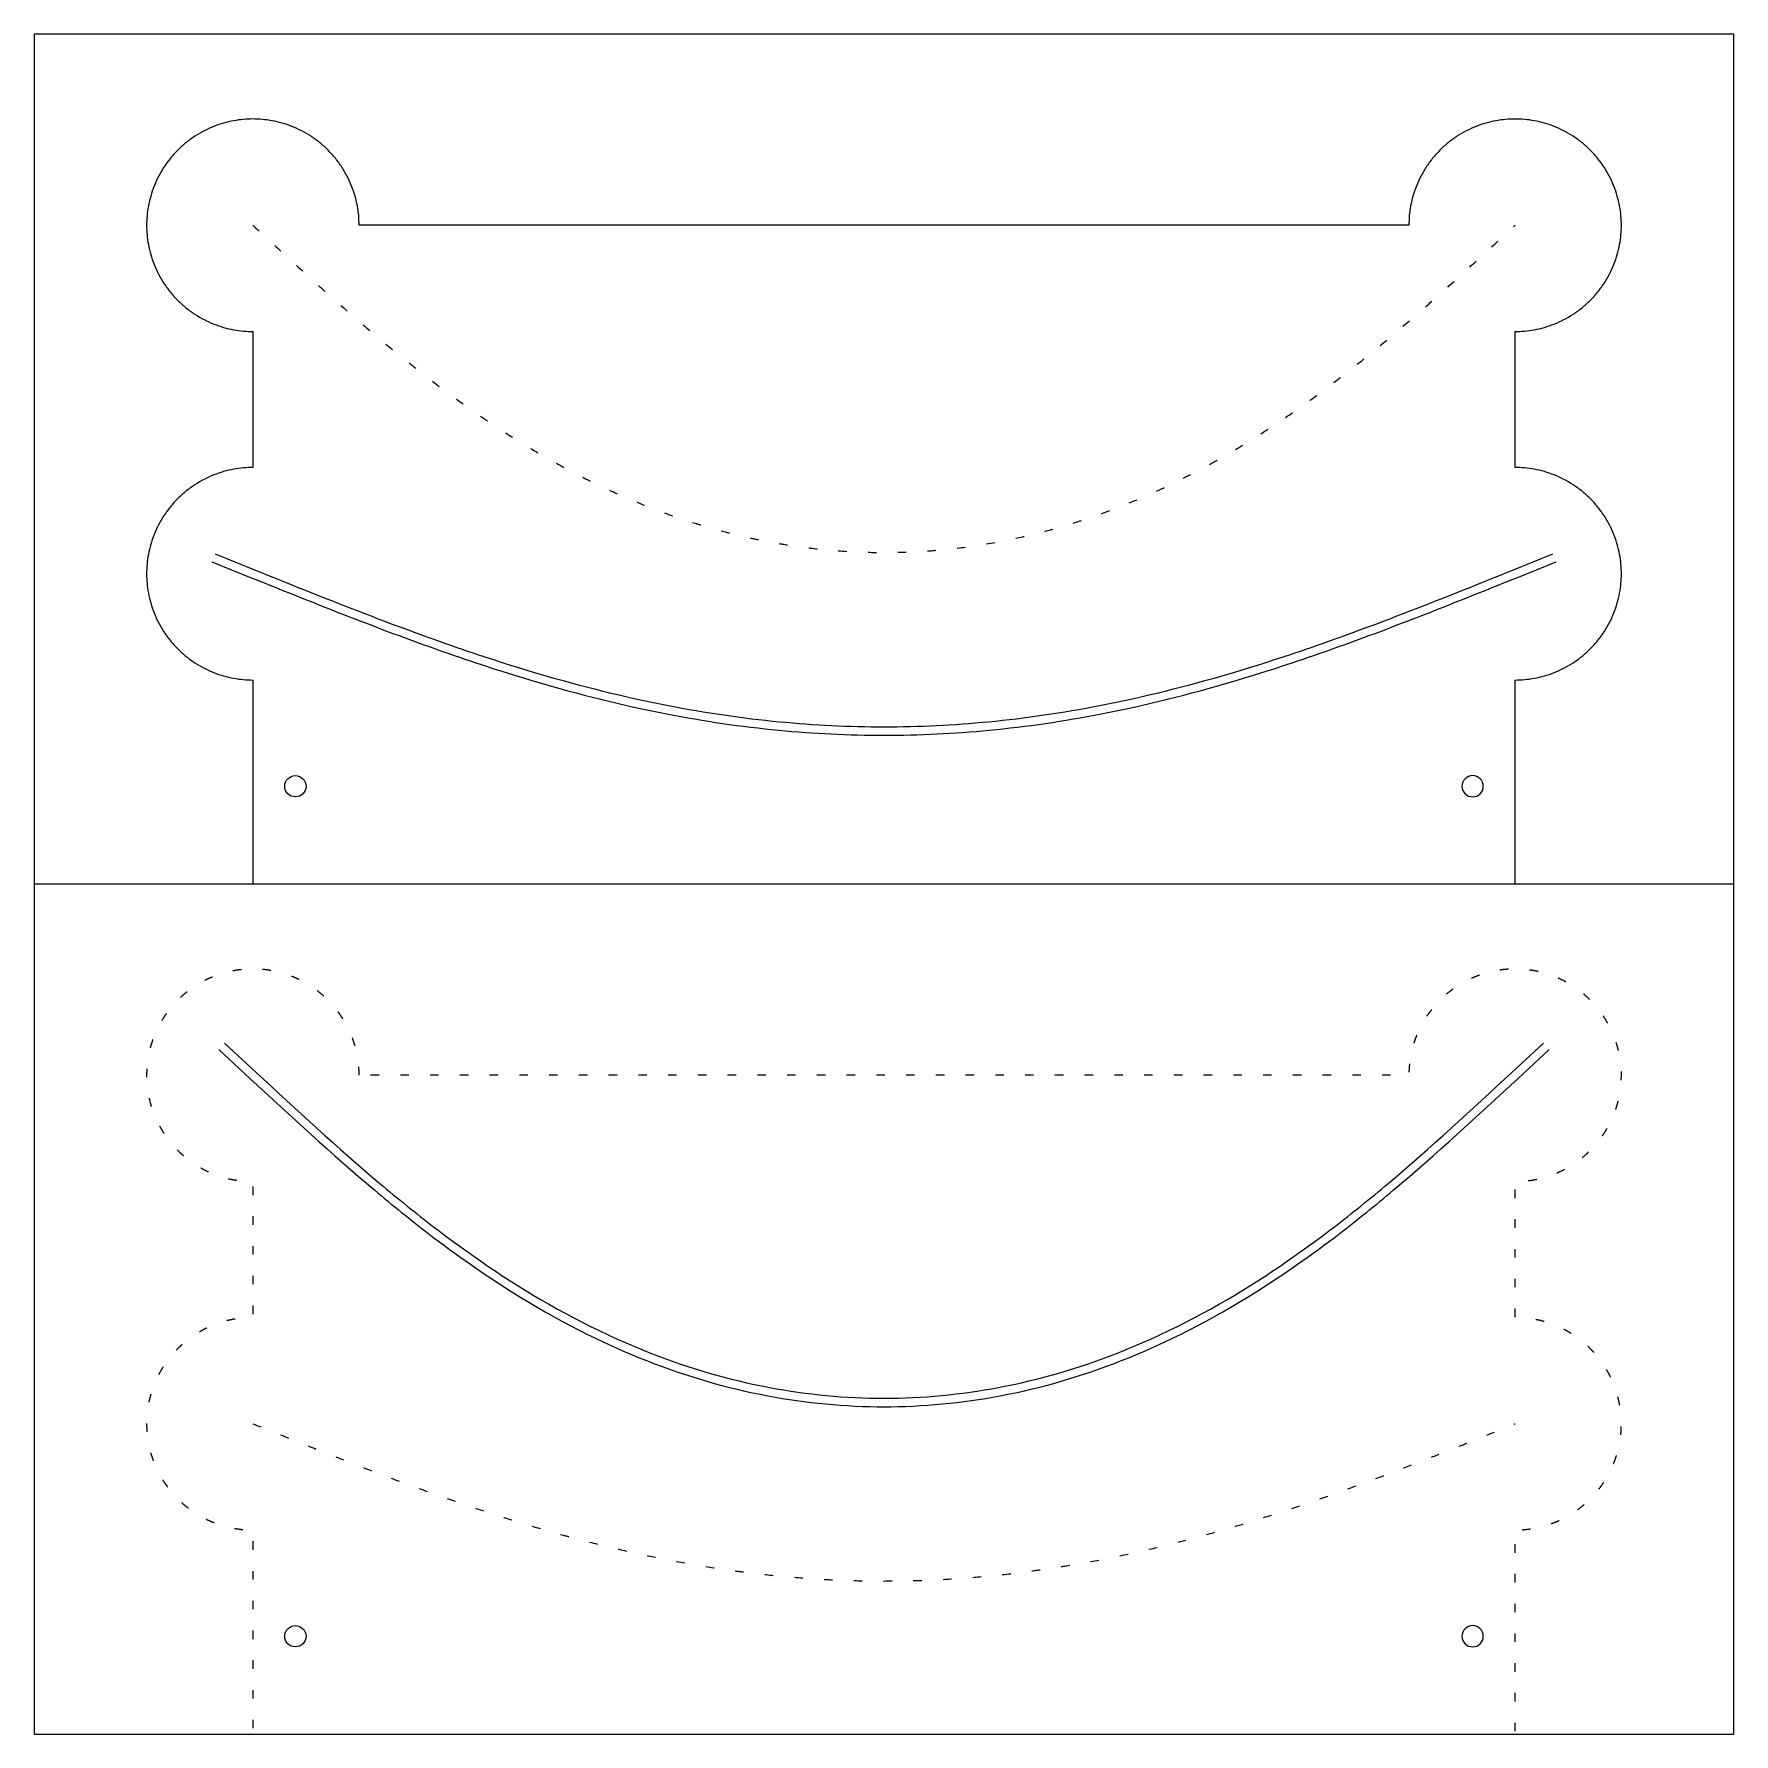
# Model space of a CAD drawing. Header units: millimetres. Extents: x 0 to 400, y 0 to 400.
import ezdxf

# ---------------------------------------------------------------- set-up
doc = ezdxf.new("R2010")
doc.units = ezdxf.units.MM
doc.layers.add('Cut', color=1, linetype='Continuous', true_color=0xff0000)

msp = doc.modelspace()

# ---------------------------------------------------------------- linework, layer by layer
at = {"layer": 'Cut'}
for p, q in [((51.5, 330), (51.5, 298)), ((348.5, 298), (348.5, 330)), ((42.6, 277.66), (51.87, 273.93)), ((348.13, 273.93), (357.4, 277.66)), ((41.85, 275.81), (51.13, 272.07)), ((348.87, 272.07), (358.15, 275.81)), ((51.5, 248), (51.5, 200)), ((348.5, 200), (348.5, 248)), ((43.48, 161.06), (50.82, 154.27)), ((44.84, 162.53), (52.18, 155.73)), ((347.82, 155.73), (355.16, 162.53)), ((349.18, 154.27), (356.52, 161.06))]:
    msp.add_line(p, q, dxfattribs=at)
msp.add_lwpolyline([(400, 200), (400, 400), (0, 400), (0, 200)], dxfattribs=at)
msp.add_lwpolyline([(0, 0), (400, 0), (400, 200), (0, 200)], close=True, dxfattribs=at)
for centre in [(61.5, 223), (61.5, 23)]:
    msp.add_circle(centre, 2.5, dxfattribs=at)
at = {"layer": 'Cut', "extrusion": (0, 0, -1)}
for centre in [(-338.5, 223), (-338.5, 23)]:
    msp.add_circle(centre, 2.5, dxfattribs=at)
at = {"layer": 'Cut'}
for points, weights, knots in [([(76.5, 355), (76.5, 380), (51.5, 380), (26.5, 380), (26.5, 355), (26.5, 330), (51.5, 330)], [1, 0.707106781187, 1, 0.707106781187, 1, 0.707106781187, 1], [0, 0, 0, 0.0392699, 0.0392699, 0.0785398, 0.0785398, 0.1178097, 0.1178097, 0.1178097]), ([(348.5, 330), (373.5, 330), (373.5, 355), (373.5, 380), (348.5, 380), (323.5, 380), (323.5, 355)], [1, 0.707106781187, 1, 0.707106781187, 1, 0.707106781187, 1], [0.7318894, 0.7318894, 0.7318894, 0.7711593, 0.7711593, 0.8104292, 0.8104292, 0.8496991, 0.8496991, 0.8496991]), ([(51.5, 298), (26.5, 298), (26.5, 273), (26.5, 248), (51.5, 248)], [1, 0.707106781187, 1, 0.707106781187, 1], [0.14980972, 0.14980972, 0.14980972, 0.18907963, 0.18907963, 0.22834954, 0.22834954, 0.22834954]), ([(348.5, 248), (373.5, 248), (373.5, 273), (373.5, 298), (348.5, 298)], [1, 0.707106781187, 1, 0.707106781187, 1], [0.62134954, 0.62134954, 0.62134954, 0.66061945, 0.66061945, 0.69988936, 0.69988936, 0.69988936]), ([(26.55, 156.54), (26.5, 155.77), (26.5, 155), (26.5, 154.77), (26.5, 154.54)], [0.975884979326, 0.987400491396, 1, 0.996202085383, 0.992502665059], [0.076850526, 0.076850526, 0.076850526, 0.078539816, 0.078539816, 0.079049025, 0.079049025, 0.079049025]), ([(373.47, 153.84), (373.5, 154.42), (373.5, 155), (373.5, 155.42), (373.49, 155.84)], [0.981589855893, 0.990485878424, 1, 0.993082777841, 0.986492282006], [0.769883651, 0.769883651, 0.769883651, 0.771159265, 0.771159265, 0.772086698, 0.772086698, 0.772086698]), ([(26.5, 73.08), (26.5, 73.04), (26.5, 73), (26.5, 72.04), (26.57, 71.08)], [0.998684300485, 0.999340666011, 1, 0.984332817481, 0.970341744837], [0.188991232, 0.188991232, 0.188991232, 0.189079633, 0.189079633, 0.191180224, 0.191180224, 0.191180224])]:
    msp.add_rational_spline(points, weights, degree=2, knots=knots, dxfattribs=at)
for points, degree in [([(51.5, 355), (51.99, 354.55), (52.48, 354.09), (52.97, 353.64)], 3), ([(323.5, 355), (200, 355), (76.5, 355)], 2), ([(348.12, 354.64), (348.24, 354.76), (348.37, 354.88), (348.5, 355)], 3), ([(56.64, 350.25), (57.13, 349.8), (57.62, 349.34), (58.11, 348.89)], 3), ([(342.98, 349.89), (343.47, 350.34), (343.96, 350.8), (344.45, 351.25)], 3), ([(61.79, 345.51), (62.29, 345.06), (62.78, 344.61), (63.27, 344.16)], 3), ([(337.82, 345.16), (338.31, 345.61), (338.8, 346.06), (339.3, 346.51)], 3), ([(332.64, 340.45), (333.13, 340.9), (333.63, 341.35), (334.12, 341.79)], 3), ([(72.2, 336.14), (72.7, 335.7), (73.2, 335.26), (73.7, 334.82)], 3), ([(327.41, 335.8), (327.91, 336.24), (328.41, 336.68), (328.91, 337.12)], 3), ([(322.13, 331.21), (322.63, 331.64), (323.14, 332.08), (323.64, 332.51)], 3), ([(77.48, 331.55), (77.98, 331.11), (78.49, 330.68), (79, 330.25)], 3), ([(82.82, 327.03), (83.34, 326.6), (83.85, 326.18), (84.36, 325.75)], 3), ([(316.77, 326.69), (317.29, 327.12), (317.8, 327.55), (318.31, 327.97)], 3), ([(311.34, 322.28), (311.87, 322.69), (312.39, 323.11), (312.9, 323.53)], 3), ([(93.76, 318.29), (94.29, 317.89), (94.82, 317.48), (95.35, 317.08)], 3), ([(294.48, 309.77), (295.03, 310.15), (295.58, 310.52), (296.13, 310.9)], 3), ([(288.64, 305.91), (289.2, 306.27), (289.76, 306.63), (290.32, 306.99)], 3), ([(282.69, 302.22), (283.26, 302.57), (283.83, 302.91), (284.4, 303.26)], 3), ([(122.92, 299), (123.51, 298.67), (124.09, 298.35), (124.68, 298.03)], 3), ([(270.43, 295.48), (271.02, 295.78), (271.62, 296.08), (272.21, 296.39)], 3), ([(135.41, 292.66), (136.01, 292.38), (136.62, 292.11), (137.23, 291.84)], 3), ([(257.7, 289.66), (258.31, 289.92), (258.93, 290.17), (259.54, 290.43)], 3), ([(189.25, 278.4), (189.91, 278.35), (190.58, 278.31), (191.24, 278.27)], 3), ([(81.2, 155), (80.2, 155), (79.2, 155)], 2), ([(88.2, 155), (87.2, 155), (86.2, 155)], 2), ([(95.2, 155), (94.2, 155), (93.2, 155)], 2), ([(102.2, 155), (101.2, 155), (100.2, 155)], 2), ([(109.2, 155), (108.2, 155), (107.2, 155)], 2), ([(116.2, 155), (115.2, 155), (114.2, 155)], 2), ([(123.2, 155), (122.2, 155), (121.2, 155)], 2), ([(130.2, 155), (129.2, 155), (128.2, 155)], 2), ([(137.2, 155), (136.2, 155), (135.2, 155)], 2), ([(144.2, 155), (143.2, 155), (142.2, 155)], 2), ([(151.2, 155), (150.2, 155), (149.2, 155)], 2), ([(158.2, 155), (157.2, 155), (156.2, 155)], 2), ([(165.2, 155), (164.2, 155), (163.2, 155)], 2), ([(172.2, 155), (171.2, 155), (170.2, 155)], 2), ([(179.2, 155), (178.2, 155), (177.2, 155)], 2), ([(186.2, 155), (185.2, 155), (184.2, 155)], 2), ([(193.2, 155), (192.2, 155), (191.2, 155)], 2), ([(200.2, 155), (199.2, 155), (198.2, 155)], 2), ([(207.2, 155), (206.2, 155), (205.2, 155)], 2), ([(214.2, 155), (213.2, 155), (212.2, 155)], 2), ([(221.2, 155), (220.2, 155), (219.2, 155)], 2), ([(228.2, 155), (227.2, 155), (226.2, 155)], 2), ([(235.2, 155), (234.2, 155), (233.2, 155)], 2), ([(242.2, 155), (241.2, 155), (240.2, 155)], 2), ([(249.2, 155), (248.2, 155), (247.2, 155)], 2), ([(256.2, 155), (255.2, 155), (254.2, 155)], 2), ([(263.2, 155), (262.2, 155), (261.2, 155)], 2), ([(270.2, 155), (269.2, 155), (268.2, 155)], 2), ([(277.2, 155), (276.2, 155), (275.2, 155)], 2), ([(284.2, 155), (283.2, 155), (282.2, 155)], 2), ([(291.2, 155), (290.2, 155), (289.2, 155)], 2), ([(298.2, 155), (297.2, 155), (296.2, 155)], 2), ([(305.2, 155), (304.2, 155), (303.2, 155)], 2), ([(312.2, 155), (311.2, 155), (310.2, 155)], 2), ([(319.2, 155), (318.2, 155), (317.2, 155)], 2), ([(51.5, 128.81), (51.5, 127.81), (51.5, 126.81)], 2), ([(348.5, 126.11), (348.5, 127.11), (348.5, 128.11)], 2), ([(51.5, 121.81), (51.5, 120.81), (51.5, 119.81)], 2), ([(348.5, 119.11), (348.5, 120.11), (348.5, 121.11)], 2), ([(51.5, 114.81), (51.5, 113.81), (51.5, 112.81)], 2), ([(348.5, 112.11), (348.5, 113.11), (348.5, 114.11)], 2), ([(51.5, 107.81), (51.5, 106.81), (51.5, 105.81)], 2), ([(348.5, 105.11), (348.5, 106.11), (348.5, 107.11)], 2), ([(51.5, 100.81), (51.5, 99.81), (51.5, 98.81)], 2), ([(348.5, 98.11), (348.5, 99.11), (348.5, 100.11)], 2), ([(51.5, 73), (52.12, 72.75), (52.74, 72.5), (53.36, 72.25)], 3), ([(348.3, 72.92), (348.37, 72.95), (348.43, 72.97), (348.5, 73)], 3), ([(57.99, 70.39), (58.61, 70.14), (59.23, 69.89), (59.85, 69.64)], 3), ([(335.31, 67.71), (335.93, 67.95), (336.55, 68.2), (337.17, 68.45)], 3), ([(341.81, 70.31), (342.43, 70.55), (343.04, 70.8), (343.66, 71.05)], 3), ([(64.49, 67.79), (65.11, 67.54), (65.73, 67.29), (66.35, 67.05)], 3), ([(71, 65.21), (71.62, 64.97), (72.24, 64.72), (72.86, 64.48)], 3), ([(77.53, 62.67), (78.15, 62.43), (78.77, 62.19), (79.39, 61.95)], 3), ([(84.07, 60.18), (84.69, 59.95), (85.32, 59.72), (85.94, 59.48)], 3), ([(90.63, 57.76), (91.26, 57.53), (91.89, 57.3), (92.51, 57.08)], 3), ([(309.16, 57.68), (309.79, 57.91), (310.42, 58.14), (311.04, 58.37)], 3), ([(97.23, 55.41), (97.86, 55.18), (98.49, 54.97), (99.12, 54.75)], 3), ([(295.95, 53.07), (296.58, 53.28), (297.21, 53.49), (297.84, 53.71)], 3), ([(117.2, 48.91), (117.83, 48.72), (118.47, 48.53), (119.11, 48.35)], 3), ([(289.29, 50.91), (289.93, 51.11), (290.56, 51.31), (291.2, 51.51)], 3), ([(51.5, 45.35), (51.5, 44.35), (51.5, 43.35)], 2), ([(130.68, 45.16), (131.33, 45), (131.98, 44.83), (132.62, 44.67)], 3), ([(348.5, 42.65), (348.5, 43.65), (348.5, 44.65)], 2), ([(255.48, 41.93), (256.13, 42.06), (256.78, 42.2), (257.43, 42.35)], 3), ([(51.5, 38.35), (51.5, 37.35), (51.5, 36.35)], 2), ([(348.5, 35.65), (348.5, 36.65), (348.5, 37.65)], 2), ([(51.5, 31.35), (51.5, 30.35), (51.5, 29.35)], 2), ([(348.5, 28.65), (348.5, 29.65), (348.5, 30.65)], 2), ([(51.5, 24.35), (51.5, 23.35), (51.5, 22.35)], 2), ([(348.5, 21.65), (348.5, 22.65), (348.5, 23.65)], 2), ([(51.5, 17.35), (51.5, 16.35), (51.5, 15.35)], 2), ([(348.5, 14.65), (348.5, 15.65), (348.5, 16.65)], 2), ([(51.5, 10.35), (51.5, 9.35), (51.5, 8.35)], 2), ([(348.5, 7.65), (348.5, 8.65), (348.5, 9.65)], 2), ([(51.5, 3.35), (51.5, 2.35), (51.5, 1.35)], 2), ([(348.5, 0.65), (348.5, 1.65), (348.5, 2.65)], 2)]:
    msp.add_open_spline(points, degree=degree, dxfattribs=at)
for points, knots in [([(66.98, 340.8), (67.26, 340.54), (67.76, 340.1), (68.26, 339.65), (68.46, 339.47)], [0.020999782, 0.020999782, 0.020999782, 0.020999782, 0.022162934, 0.022999774, 0.022999774, 0.022999774, 0.022999774]), ([(88.25, 322.6), (88.46, 322.43), (88.99, 322.01), (89.51, 321.6), (89.81, 321.36)], [0.048999533, 0.048999533, 0.048999533, 0.048999533, 0.049834556, 0.050999514, 0.050999514, 0.050999514, 0.050999514]), ([(305.82, 317.97), (306.32, 318.35), (306.84, 318.75), (307.37, 319.16), (307.41, 319.19)], [0.286997321, 0.286997321, 0.286997321, 0.286997321, 0.288851097, 0.288997302, 0.288997302, 0.288997302, 0.288997302]), ([(99.37, 314.11), (99.45, 314.04), (99.99, 313.65), (100.54, 313.26), (100.99, 312.94)], [0.062999403, 0.062999403, 0.062999403, 0.062999403, 0.063310979, 0.064999384, 0.064999384, 0.064999384, 0.064999384]), ([(300.21, 313.8), (300.26, 313.84), (300.8, 314.23), (301.34, 314.62), (301.82, 314.98)], [0.279997386, 0.279997386, 0.279997386, 0.279997386, 0.280209403, 0.281997368, 0.281997368, 0.281997368, 0.281997368]), ([(105.09, 310.07), (105.36, 309.88), (105.91, 309.5), (106.46, 309.13), (106.74, 308.94)], [0.069999338, 0.069999338, 0.069999338, 0.069999338, 0.070995403, 0.071999319, 0.071999319, 0.071999319, 0.071999319]), ([(110.92, 306.19), (111.2, 306.01), (111.76, 305.65), (112.32, 305.29), (112.6, 305.11)], [0.076999273, 0.076999273, 0.076999273, 0.076999273, 0.078009569, 0.078999254, 0.078999254, 0.078999254, 0.078999254]), ([(116.86, 302.49), (117.01, 302.4), (117.58, 302.06), (118.16, 301.72), (118.58, 301.47)], [0.083999208, 0.083999208, 0.083999208, 0.083999208, 0.084524016, 0.085999189, 0.085999189, 0.085999189, 0.085999189]), ([(276.62, 298.74), (276.87, 298.88), (277.46, 299.21), (278.04, 299.53), (278.37, 299.72)], [0.251997647, 0.251997647, 0.251997647, 0.251997647, 0.252870384, 0.253997628, 0.253997628, 0.253997628, 0.253997628]), ([(129.11, 295.71), (129.48, 295.52), (130.08, 295.22), (130.68, 294.92), (130.89, 294.82)], [0.097999078, 0.097999078, 0.097999078, 0.097999078, 0.099274151, 0.099999059, 0.099999059, 0.099999059, 0.099999059]), ([(264.12, 292.44), (264.36, 292.55), (264.97, 292.83), (265.57, 293.12), (265.93, 293.29)], [0.237997777, 0.237997777, 0.237997777, 0.237997777, 0.238795994, 0.239997758, 0.239997758, 0.239997758, 0.239997758]), ([(141.82, 289.86), (141.99, 289.79), (142.61, 289.54), (143.22, 289.29), (143.67, 289.11)], [0.111998948, 0.111998948, 0.111998948, 0.111998948, 0.112546466, 0.113998929, 0.113998929, 0.113998929, 0.113998929]), ([(148.34, 287.33), (148.67, 287.21), (149.29, 286.98), (149.92, 286.76), (150.23, 286.65)], [0.118998883, 0.118998883, 0.118998883, 0.118998883, 0.120028467, 0.120998864, 0.120998864, 0.120998864, 0.120998864]), ([(154.97, 285.07), (155.36, 284.94), (156, 284.74), (156.64, 284.55), (156.88, 284.48)], [0.125998818, 0.125998818, 0.125998818, 0.125998818, 0.127242581, 0.127998799, 0.127998799, 0.127998799, 0.127998799]), ([(244.53, 284.91), (245.06, 285.08), (245.69, 285.28), (246.33, 285.49), (246.44, 285.52)], [0.216997972, 0.216997972, 0.216997972, 0.216997972, 0.218656461, 0.218997954, 0.218997954, 0.218997954, 0.218997954]), ([(251.16, 287.15), (251.78, 287.37), (252.4, 287.6), (253.03, 287.83), (253.04, 287.84)], [0.223997907, 0.223997907, 0.223997907, 0.223997907, 0.225952984, 0.225997888, 0.225997888, 0.225997888, 0.225997888]), ([(161.69, 283.1), (162.09, 283), (162.73, 282.83), (163.38, 282.66), (163.62, 282.6)], [0.132998753, 0.132998753, 0.132998753, 0.132998753, 0.134244797, 0.134998734, 0.134998734, 0.134998734, 0.134998734]), ([(168.49, 281.45), (168.84, 281.37), (169.49, 281.23), (170.14, 281.09), (170.44, 281.03)], [0.139998688, 0.139998688, 0.139998688, 0.139998688, 0.141080217, 0.141998669, 0.141998669, 0.141998669, 0.141998669]), ([(175.36, 280.1), (175.62, 280.06), (176.27, 279.95), (176.93, 279.84), (177.33, 279.78)], [0.146998623, 0.146998623, 0.146998623, 0.146998623, 0.147786452, 0.148998604, 0.148998604, 0.148998604, 0.148998604]), ([(224.13, 280.02), (224.77, 280.12), (225.43, 280.24), (226.08, 280.36), (226.1, 280.36)], [0.195998167, 0.195998167, 0.195998167, 0.195998167, 0.197957076, 0.197998149, 0.197998149, 0.197998149, 0.197998149]), ([(231, 281.34), (231.56, 281.46), (232.21, 281.6), (232.86, 281.75), (232.95, 281.77)], [0.202998102, 0.202998102, 0.202998102, 0.202998102, 0.204702553, 0.204998084, 0.204998084, 0.204998084, 0.204998084]), ([(237.81, 282.97), (238.32, 283.11), (238.96, 283.28), (239.6, 283.46), (239.74, 283.49)], [0.209998037, 0.209998037, 0.209998037, 0.209998037, 0.211589077, 0.211998019, 0.211998019, 0.211998019, 0.211998019]), ([(182.28, 279.09), (182.41, 279.07), (183.08, 278.99), (183.74, 278.91), (184.27, 278.86)], [0.153998558, 0.153998558, 0.153998558, 0.153998558, 0.15439591, 0.155998539, 0.155998539, 0.155998539, 0.155998539]), ([(196.24, 278.05), (196.77, 278.04), (197.44, 278.02), (198.11, 278.01), (198.24, 278.01)], [0.167998428, 0.167998428, 0.167998428, 0.167998428, 0.169599276, 0.169998409, 0.169998409, 0.169998409, 0.169998409]), ([(203.24, 278.04), (203.6, 278.04), (204.27, 278.06), (204.93, 278.08), (205.24, 278.09)], [0.174998362, 0.174998362, 0.174998362, 0.174998362, 0.176082927, 0.176998344, 0.176998344, 0.176998344, 0.176998344]), ([(210.23, 278.36), (210.42, 278.38), (211.09, 278.42), (211.75, 278.48), (212.22, 278.52)], [0.181998297, 0.181998297, 0.181998297, 0.181998297, 0.182582961, 0.183998279, 0.183998279, 0.183998279, 0.183998279]), ([(217.2, 279.02), (217.24, 279.03), (217.9, 279.11), (218.56, 279.19), (219.18, 279.27)], [0.188998232, 0.188998232, 0.188998232, 0.188998232, 0.189124472, 0.190998214, 0.190998214, 0.190998214, 0.190998214]), ([(51.13, 272.07), (66.52, 265.87), (88.54, 257.01), (121.23, 246.37), (147.09, 239.88), (174.6, 235.83), (200, 234.6), (225.4, 235.83), (252.91, 239.88), (278.77, 246.37), (311.46, 257.01), (333.48, 265.87), (348.87, 272.07)], [0, 0, 0, 0, 0.0497906, 0.0711794, 0.1030825, 0.1296882, 0.1544902, 0.1792922, 0.2058979, 0.237801, 0.2591898, 0.3089804, 0.3089804, 0.3089804, 0.3089804]), ([(51.13, 272.07), (66.52, 265.87), (88.54, 257.01), (121.23, 246.37), (147.09, 239.88), (174.6, 235.83), (200, 234.6), (225.4, 235.83), (252.91, 239.88), (278.77, 246.37), (311.46, 257.01), (333.48, 265.87), (348.87, 272.07)], [0, 0, 0, 0, 0.0497906, 0.0711794, 0.1030825, 0.1296882, 0.1544902, 0.1792922, 0.2058979, 0.237801, 0.2591898, 0.3089804, 0.3089804, 0.3089804, 0.3089804]), ([(51.87, 273.93), (67.24, 267.74), (89.2, 258.9), (121.76, 248.3), (147.47, 241.85), (174.79, 237.83), (200, 236.6), (225.21, 237.83), (252.53, 241.85), (278.24, 248.3), (310.8, 258.9), (332.76, 267.74), (348.13, 273.93)], [0, 0, 0, 0, 0.0496873, 0.070982, 0.1026951, 0.1291098, 0.1537243, 0.1783388, 0.2047535, 0.2364666, 0.2577613, 0.3074486, 0.3074486, 0.3074486, 0.3074486]), ([(51.87, 273.93), (67.24, 267.74), (89.2, 258.9), (121.76, 248.3), (147.47, 241.85), (174.79, 237.83), (200, 236.6), (225.21, 237.83), (252.53, 241.85), (278.24, 248.3), (310.8, 258.9), (332.76, 267.74), (348.13, 273.93)], [0, 0, 0, 0, 0.0496873, 0.070982, 0.1026951, 0.1291098, 0.1537243, 0.1783388, 0.2047535, 0.2364666, 0.2577613, 0.3074486, 0.3074486, 0.3074486, 0.3074486]), ([(50.82, 154.27), (60.44, 145.36), (74.12, 132.7), (94.83, 115.94), (115.58, 101.3), (142.05, 87.54), (171.82, 78.81), (200, 76.13), (228.18, 78.81), (257.95, 87.54), (284.42, 101.3), (305.17, 115.94), (325.88, 132.7), (339.56, 145.36), (349.18, 154.27)], [0, 0, 0, 0, 0.0393273, 0.0559055, 0.0798723, 0.1154585, 0.1450116, 0.1725086, 0.2000055, 0.2295586, 0.2651448, 0.2891117, 0.3056899, 0.3450171, 0.3450171, 0.3450171, 0.3450171]), ([(50.82, 154.27), (60.44, 145.36), (74.12, 132.7), (94.83, 115.94), (115.58, 101.3), (142.05, 87.54), (171.82, 78.81), (200, 76.13), (228.18, 78.81), (257.95, 87.54), (284.42, 101.3), (305.17, 115.94), (325.88, 132.7), (339.56, 145.36), (349.18, 154.27)], [0, 0, 0, 0, 0.0393273, 0.0559055, 0.0798723, 0.1154585, 0.1450116, 0.1725086, 0.2000055, 0.2295586, 0.2651448, 0.2891117, 0.3056899, 0.3450171, 0.3450171, 0.3450171, 0.3450171]), ([(52.18, 155.73), (61.78, 146.85), (75.41, 134.23), (96.02, 117.55), (116.59, 103.03), (142.79, 89.41), (172.19, 80.79), (200, 78.14), (227.81, 80.79), (257.21, 89.41), (283.41, 103.03), (303.98, 117.55), (324.59, 134.23), (338.22, 146.85), (347.82, 155.73)], [0, 0, 0, 0, 0.0392346, 0.0557195, 0.0794989, 0.1147117, 0.1438914, 0.171015, 0.1981386, 0.2273184, 0.2625312, 0.2863106, 0.3027955, 0.3420301, 0.3420301, 0.3420301, 0.3420301]), ([(52.18, 155.73), (61.78, 146.85), (75.41, 134.23), (96.02, 117.55), (116.59, 103.03), (142.79, 89.41), (172.19, 80.79), (200, 78.14), (227.81, 80.79), (257.21, 89.41), (283.41, 103.03), (303.98, 117.55), (324.59, 134.23), (338.22, 146.85), (347.82, 155.73)], [0, 0, 0, 0, 0.0392346, 0.0557195, 0.0794989, 0.1147117, 0.1438914, 0.171015, 0.1981386, 0.2273184, 0.2625312, 0.2863106, 0.3027955, 0.3420301, 0.3420301, 0.3420301, 0.3420301]), ([(328.8, 65.13), (329.26, 65.31), (329.89, 65.56), (330.51, 65.8), (330.66, 65.86)], [0.286999295, 0.286999295, 0.286999295, 0.286999295, 0.288500394, 0.288999292, 0.288999292, 0.288999292, 0.288999292]), ([(315.73, 60.11), (316.03, 60.22), (316.65, 60.45), (317.28, 60.69), (317.6, 60.81)], [0.27299933, 0.27299933, 0.27299933, 0.27299933, 0.273959018, 0.274999326, 0.274999326, 0.274999326, 0.274999326]), ([(322.27, 62.59), (322.37, 62.63), (322.99, 62.87), (323.61, 63.11), (324.14, 63.31)], [0.279999313, 0.279999313, 0.279999313, 0.279999313, 0.280290084, 0.281999308, 0.281999308, 0.281999308, 0.281999308]), ([(103.85, 53.14), (103.98, 53.1), (104.61, 52.89), (105.24, 52.68), (105.75, 52.51)], [0.055999861, 0.055999861, 0.055999861, 0.055999861, 0.056403788, 0.057999856, 0.057999856, 0.057999856, 0.057999856]), ([(302.57, 55.33), (302.74, 55.39), (303.37, 55.61), (304, 55.83), (304.46, 56)], [0.258999365, 0.258999365, 0.258999365, 0.258999365, 0.259530564, 0.26099936, 0.26099936, 0.26099936, 0.26099936]), ([(110.51, 50.97), (110.59, 50.94), (111.23, 50.74), (111.87, 50.54), (112.41, 50.37)], [0.062999844, 0.062999844, 0.062999844, 0.062999844, 0.063277442, 0.064999839, 0.064999839, 0.064999839, 0.064999839]), ([(282.6, 48.85), (282.81, 48.91), (283.45, 49.1), (284.09, 49.3), (284.51, 49.43)], [0.237999416, 0.237999416, 0.237999416, 0.237999416, 0.23865499, 0.239999411, 0.239999411, 0.239999411, 0.239999411]), ([(123.92, 46.97), (124.3, 46.87), (124.95, 46.69), (125.59, 46.51), (125.85, 46.44)], [0.076999809, 0.076999809, 0.076999809, 0.076999809, 0.078185715, 0.078999805, 0.078999805, 0.078999805, 0.078999805]), ([(269.11, 45.11), (269.33, 45.17), (269.97, 45.33), (270.62, 45.5), (271.04, 45.61)], [0.22399945, 0.22399945, 0.22399945, 0.22399945, 0.224674701, 0.225999445, 0.225999445, 0.225999445, 0.225999445]), ([(275.87, 46.91), (276.45, 47.08), (277.1, 47.26), (277.74, 47.44), (277.8, 47.46)], [0.230999433, 0.230999433, 0.230999433, 0.230999433, 0.232814825, 0.232999428, 0.232999428, 0.232999428, 0.232999428]), ([(137.48, 43.49), (137.52, 43.48), (138.17, 43.33), (138.82, 43.18), (139.43, 43.04)], [0.090999775, 0.090999775, 0.090999775, 0.090999775, 0.091119681, 0.09299977, 0.09299977, 0.09299977, 0.09299977]), ([(144.31, 41.97), (144.41, 41.95), (145.06, 41.82), (145.71, 41.68), (146.27, 41.57)], [0.097999758, 0.097999758, 0.097999758, 0.097999758, 0.098280078, 0.099999753, 0.099999753, 0.099999753, 0.099999753]), ([(151.18, 40.61), (151.22, 40.6), (151.87, 40.48), (152.53, 40.36), (153.15, 40.25)], [0.104999741, 0.104999741, 0.104999741, 0.104999741, 0.10511614, 0.106999736, 0.106999736, 0.106999736, 0.106999736]), ([(248.61, 40.57), (248.64, 40.58), (249.3, 40.7), (249.95, 40.82), (250.57, 40.94)], [0.202999502, 0.202999502, 0.202999502, 0.202999502, 0.203097612, 0.204999497, 0.204999497, 0.204999497, 0.204999497]), ([(262.31, 43.44), (262.34, 43.45), (262.99, 43.6), (263.64, 43.76), (264.26, 43.91)], [0.216999467, 0.216999467, 0.216999467, 0.216999467, 0.217094071, 0.218999462, 0.218999462, 0.218999462, 0.218999462]), ([(158.08, 39.41), (158.68, 39.31), (159.34, 39.21), (160, 39.11), (160.05, 39.1)], [0.111999724, 0.111999724, 0.111999724, 0.111999724, 0.113844752, 0.113999719, 0.113999719, 0.113999719, 0.113999719]), ([(165, 38.38), (165.39, 38.33), (166.05, 38.24), (166.71, 38.16), (166.98, 38.12)], [0.118999707, 0.118999707, 0.118999707, 0.118999707, 0.120168323, 0.120999702, 0.120999702, 0.120999702, 0.120999702]), ([(171.95, 37.53), (172.06, 37.52), (172.73, 37.45), (173.39, 37.38), (173.94, 37.33)], [0.12599969, 0.12599969, 0.12599969, 0.12599969, 0.126345745, 0.127999685, 0.127999685, 0.127999685, 0.127999685]), ([(178.92, 36.87), (179.39, 36.83), (180.05, 36.78), (180.71, 36.73), (180.91, 36.71)], [0.132999673, 0.132999673, 0.132999673, 0.132999673, 0.134411344, 0.134999668, 0.134999668, 0.134999668, 0.134999668]), ([(185.9, 36.39), (186.02, 36.38), (186.69, 36.35), (187.35, 36.31), (187.9, 36.29)], [0.139999656, 0.139999656, 0.139999656, 0.139999656, 0.140368427, 0.141999651, 0.141999651, 0.141999651, 0.141999651]), ([(192.89, 36.1), (193.31, 36.09), (193.97, 36.07), (194.64, 36.06), (194.89, 36.05)], [0.146999638, 0.146999638, 0.146999638, 0.146999638, 0.148234978, 0.148999634, 0.148999634, 0.148999634, 0.148999634]), ([(199.89, 36), (199.93, 36), (200.6, 36), (201.26, 36), (201.89, 36.01)], [0.153999621, 0.153999621, 0.153999621, 0.153999621, 0.154106876, 0.155999616, 0.155999616, 0.155999616, 0.155999616]), ([(206.89, 36.09), (207.21, 36.1), (207.87, 36.12), (208.54, 36.14), (208.89, 36.15)], [0.160999604, 0.160999604, 0.160999604, 0.160999604, 0.161939787, 0.162999599, 0.162999599, 0.162999599, 0.162999599]), ([(213.89, 36.38), (214.49, 36.41), (215.16, 36.45), (215.82, 36.49), (215.88, 36.49)], [0.167999587, 0.167999587, 0.167999587, 0.167999587, 0.169824129, 0.169999582, 0.169999582, 0.169999582, 0.169999582]), ([(220.87, 36.85), (221.14, 36.87), (221.8, 36.93), (222.47, 36.99), (222.86, 37.02)], [0.17499957, 0.17499957, 0.17499957, 0.17499957, 0.175803713, 0.176999565, 0.176999565, 0.176999565, 0.176999565]), ([(227.84, 37.51), (228.47, 37.58), (229.13, 37.65), (229.8, 37.73), (229.83, 37.73)], [0.181999553, 0.181999553, 0.181999553, 0.181999553, 0.183913058, 0.183999548, 0.183999548, 0.183999548, 0.183999548]), ([(234.79, 38.35), (235.16, 38.41), (235.82, 38.5), (236.48, 38.59), (236.77, 38.63)], [0.188999536, 0.188999536, 0.188999536, 0.188999536, 0.190135248, 0.190999531, 0.190999531, 0.190999531, 0.190999531]), ([(241.71, 39.38), (241.88, 39.4), (242.54, 39.51), (243.2, 39.62), (243.69, 39.7)], [0.195999519, 0.195999519, 0.195999519, 0.195999519, 0.196515946, 0.197999514, 0.197999514, 0.197999514, 0.197999514])]:
    msp.add_open_spline(points, degree=3, knots=knots, dxfattribs=at)
for points, weights in [([(42.01, 178.13), (41.09, 177.75), (40.2, 177.3)], [0.887945226439, 0.880868779801, 0.875248379221]), ([(48.78, 179.85), (47.78, 179.74), (46.8, 179.55)], [0.959070429375, 0.945762223123, 0.934132497955]), ([(55.75, 179.64), (54.76, 179.81), (53.77, 179.9)], [0.939517758836, 0.951604017294, 0.965389557053]), ([(62.39, 177.5), (61.49, 177.94), (60.56, 178.3)], [0.87789694285, 0.883870831776, 0.891310708432]), ([(340.1, 178.55), (339.15, 178.21), (338.24, 177.8)], [0.896751794084, 0.888749955752, 0.88223033462]), ([(346.93, 179.95), (345.93, 179.89), (344.94, 179.75)], [0.975427453195, 0.960896030068, 0.948097233667]), ([(353.89, 179.41), (352.91, 179.63), (351.92, 179.77)], [0.926338361056, 0.937292349654, 0.949894891043]), ([(360.42, 176.97), (359.54, 177.45), (358.63, 177.86)], [0.871529410415, 0.876620783165, 0.883154192401]), ([(35.99, 174.61), (35.21, 173.99), (34.47, 173.31)], [0.856440898395, 0.854451940592, 0.85383300615]), ([(68.19, 173.62), (67.44, 174.28), (66.65, 174.89)], [0.854189888306, 0.855124442259, 0.857431178819]), ([(333.92, 175.31), (333.1, 174.72), (332.34, 174.08)], [0.859217670481, 0.856425524251, 0.855009736663]), ([(366.03, 172.82), (365.32, 173.52), (364.55, 174.17)], [0.853567846255, 0.853708452638, 0.855216699965]), ([(31.18, 169.56), (30.59, 168.74), (30.08, 167.89)], [0.859304763971, 0.862137065981, 0.866364153923]), ([(72.68, 168.28), (72.15, 169.13), (71.55, 169.93)], [0.864486920559, 0.860588832196, 0.858080513919]), ([(328.87, 170.48), (328.25, 169.7), (327.7, 168.87)], [0.856502967221, 0.858522765574, 0.861925672726]), ([(370.27, 167.28), (369.78, 168.15), (369.22, 168.98)], [0.869510015848, 0.864777942382, 0.861449205707]), ([(325.36, 164.46), (324.98, 163.53), (324.68, 162.58)], [0.888166533604, 0.895382684107, 0.904103258176]), ([(27.94, 163.37), (27.61, 162.43), (27.35, 161.47)], [0.89700228904, 0.905175611028, 0.914886444775]), ([(75.53, 161.91), (75.25, 162.87), (74.9, 163.81)], [0.910465840896, 0.901153078134, 0.893364191954]), ([(372.82, 160.79), (372.59, 161.76), (372.28, 162.71)], [0.921963872113, 0.911634864867, 0.902865390434]), ([(76.5, 155), (76.5, 156), (76.42, 157)], [1, 0.983692966297, 0.969201743485]), ([(323.65, 157.69), (323.54, 156.7), (323.51, 155.7)], [0.959488927799, 0.973210504466, 0.988709404126]), ([(27.09, 149.58), (27.31, 148.61), (27.6, 147.65)], [0.926003431521, 0.915330776146, 0.906230315504]), ([(372.18, 146.98), (372.5, 147.93), (372.75, 148.9)], [0.900142946141, 0.908638896886, 0.918684147216]), ([(29.54, 143.05), (30.02, 142.17), (30.57, 141.33)], [0.871372989704, 0.866363147059, 0.862761782976]), ([(369.04, 140.75), (369.61, 141.57), (370.12, 142.44)], [0.860429318384, 0.863531162909, 0.868032300701]), ([(33.7, 137.45), (34.4, 136.73), (35.16, 136.08)], [0.853563820667, 0.853444423132, 0.854691820493]), ([(364.31, 135.63), (365.08, 136.26), (365.8, 136.96)], [0.855732710074, 0.854005689264, 0.853647261221]), ([(39.24, 133.21), (40.12, 132.72), (41.02, 132.3)], [0.869657707405, 0.8744648819, 0.880707008705]), ([(358.34, 132.02), (359.26, 132.41), (360.14, 132.88)], [0.88528957429, 0.878510031342, 0.873178747044]), ([(45.74, 130.67), (46.72, 130.44), (47.7, 130.29)], [0.922287798606, 0.932882556098, 0.945110395034]), ([(351.6, 130.19), (352.6, 130.32), (353.58, 130.52)], [0.954013241956, 0.941091988713, 0.929832680845]), ([(47.33, 97.65), (46.34, 97.48), (45.37, 97.24)], [0.940470755869, 0.928611331637, 0.918370064406]), ([(355.3, 97.06), (354.34, 97.33), (353.36, 97.52)], [0.911511533144, 0.921117668666, 0.932315950443]), ([(40.68, 95.54), (39.78, 95.1), (38.91, 94.6)], [0.878371697227, 0.87241802019, 0.867892573966]), ([(361.69, 94.24), (360.84, 94.77), (359.95, 95.23)], [0.864924273172, 0.868938133935, 0.87436886609]), ([(34.87, 91.67), (34.13, 91), (33.43, 90.28)], [0.85426638416, 0.853279399442, 0.853658680675]), ([(367.04, 89.77), (366.37, 90.51), (365.64, 91.2)], [0.854090862086, 0.853233977706, 0.853743213857]), ([(30.36, 86.35), (29.83, 85.5), (29.36, 84.62)], [0.864177456051, 0.86805333296, 0.873343209235]), ([(370.95, 83.99), (370.51, 84.89), (370, 85.75)], [0.877245552982, 0.871435050098, 0.86704957306]), ([(27.5, 79.99), (27.22, 79.02), (27.01, 78.04)], [0.909719622637, 0.919155954796, 0.930177658831]), ([(373.12, 77.36), (372.94, 78.34), (372.69, 79.31)], [0.938204359135, 0.926526847018, 0.916460235421]), ([(373.36, 70.39), (373.47, 71.38), (373.49, 72.38)], [0.960569005898, 0.974376883829, 0.989966347488]), ([(27.45, 66.17), (27.73, 65.21), (28.07, 64.27)], [0.911217588796, 0.901836414107, 0.893981427959]), ([(371.67, 63.62), (372.05, 64.54), (372.35, 65.5)], [0.888738783676, 0.896019515685, 0.904806812037]), ([(30.28, 59.79), (30.81, 58.94), (31.4, 58.13)], [0.864800899837, 0.860846055277, 0.85828181153]), ([(368.18, 57.58), (368.79, 58.37), (369.35, 59.2)], [0.856665538437, 0.858740782851, 0.862199843071]), ([(34.75, 54.44), (35.5, 53.77), (36.29, 53.16)], [0.85411774931, 0.854997620596, 0.857249267416]), ([(363.15, 52.74), (363.96, 53.33), (364.72, 53.98)], [0.858996944202, 0.856260268952, 0.854899421325]), ([(40.54, 50.53), (41.44, 50.09), (42.37, 49.73)], [0.877427039937, 0.883339434231, 0.890716054031]), ([(47.17, 48.38), (48.16, 48.2), (49.15, 48.11)], [0.938570988388, 0.950577541184, 0.964279711285]), ([(350.15, 48.05), (351.15, 48.12), (352.14, 48.27)], [0.974256954289, 0.959811797857, 0.947095360429]), ([(356.98, 49.48), (357.92, 49.82), (358.83, 50.23)], [0.896111820646, 0.88817461761, 0.881717713353])]:
    msp.add_rational_spline(points, weights, degree=2, dxfattribs=at)

doc.saveas('drawing.dxf')
